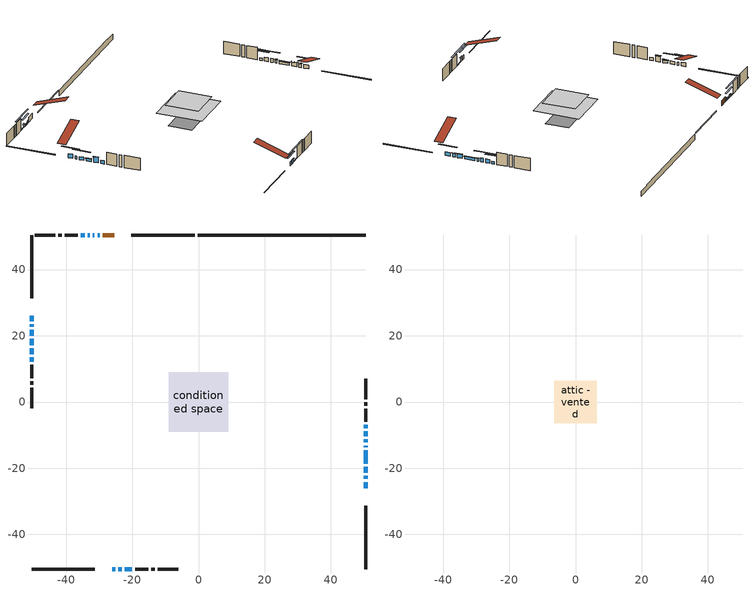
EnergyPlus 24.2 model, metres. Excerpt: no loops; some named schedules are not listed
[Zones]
conditioned space
 floor outside (Floor1 construction): -2.33,-2.33 -2.33,2.33 2.33,2.33 2.33,-2.33 z0.55
 floor adiabatic (AdiabaticFloorConstruction): -8.92,-8.92 -8.92,8.92 8.92,8.92 8.92,-8.92 z2.99
 floor foundation (Slab1 construction): -8.12,-4.53 -8.12,4.53 8.12,4.53 8.12,-4.53 z-1.74
 wall outside (RimJoist1 construction): -1.1,50.42 -20.27,50.42 / -50.42,-50.42 -31.26,-50.42 / -50.42,50.42 -50.42,31.26 / 50.42,-50.42 50.42,-31.26 z0.55:0.85
 wall outside (AdiabaticWallConstruction 1): -25.42,50.42 -28.9,50.42 z0.55:2.58
 wall outside (AdiabaticWallConstruction): -29.82,50.42 -30.48,50.42 / -50.42,23.43 -50.42,22.74 / -50.42,13.51 -50.42,12.11 z0.55:1.77; 50.42,-26.11 50.42,-24.17 / 50.42,-23.25 50.42,-22.28 / -24.22,-50.42 -23.25,-50.42 z0.55:1.97; 50.42,-21.35 50.42,-19.52 / -26.11,-50.42 -25.14,-50.42 / 50.42,-10.37 50.42,-8.82 z0.55:2.07; -31.41,50.42 -31.97,50.42 z0.55:1.37; -32.9,50.42 -33.46,50.42 / 50.42,-18.59 50.42,-14.55 z0.55:1.52; -50.42,26.11 -50.42,24.35 z0.55:2.1; 50.42,-13.62 50.42,-13.14 z0.55:1.69; -50.42,21.81 -50.42,20.05 z0.55:1.72; -50.42,19.13 -50.42,17.09 z0.55:1.57; -50.42,16.16 -50.42,14.44 z0.55:2.74; -34.38,50.42 -35.51,50.42 / -22.32,-50.42 -20.08,-50.42 z0.55:0.88; 50.42,-12.21 50.42,-11.3 z0.55:2.08; 50.42,-7.89 50.42,-6.92 z0.55:1.49
 wall outside (Wall1 construction): -36.43,50.42 -40.4,50.42 / -19.16,-50.42 -15.19,-50.42 / -50.42,11.18 -50.42,7.22 / 50.42,-6 50.42,-2.03 z0.55:5.43
 wall outside (Wall2 construction): -41.33,50.42 -42.36,50.42 / -14.26,-50.42 -13.23,-50.42 / -50.42,6.29 -50.42,5.26 / 50.42,-1.1 50.42,-0.07 z0.55:5.43
 wall outside (Wall3 construction): -43.29,50.42 -49.49,50.42 / -12.3,-50.42 -6.09,-50.42 / -50.42,4.33 -50.42,-1.88 / 50.42,0.86 50.42,7.07 z0.55:5.43
 wall foundation (FoundationWall1 construction): -0.17,50.42,-1.74 -0.17,50.42,0.55 45.36,50.42,0.55 45.36,50.42,0.33 50.42,50.42,0.33 50.42,50.42,-1.74
 window (WindowConstruction 16): -29.83,50.42 -30.48,50.42 z0.55:1.77
 window (WindowConstruction 3): 50.42,-26.11 50.42,-24.17 z0.55:1.97
 window (WindowConstruction 4): 50.42,-23.25 50.42,-22.28 z0.55:1.97
 window (WindowConstruction 5): 50.42,-21.35 50.42,-19.52 z0.55:2.07
 window (WindowConstruction 6): -31.41,50.42 -31.97,50.42 z0.55:1.36
 window (WindowConstruction 7): -32.9,50.42 -33.46,50.42 z0.55:1.52
 window (WindowConstruction 8): -26.11,-50.42 -25.14,-50.42 z0.55:2.07
 window (WindowConstruction 9): -24.21,-50.42 -23.25,-50.42 z0.55:1.97
 window (WindowConstruction 10): -50.42,26.11 -50.42,24.35 z0.55:2.1
 window (WindowConstruction 17): -50.42,23.43 -50.42,22.74 z0.55:1.77
 window (WindowConstruction 11): 50.42,-18.59 50.42,-14.55 z0.55:1.52
 window (WindowConstruction 12): 50.42,-13.62 50.42,-13.14 z0.55:1.69
 window (WindowConstruction 13): -50.42,21.81 -50.42,20.05 z0.55:1.72
 window (WindowConstruction 14): -50.42,19.13 -50.42,17.09 z0.55:1.56
 window (WindowConstruction 15): -50.42,16.16 -50.42,14.44 z0.55:2.74
 window (WindowConstruction 19): -34.39,50.42 -35.5,50.42 z0.55:0.88
 window (WindowConstruction 20): -22.32,-50.42 -20.08,-50.42 z0.55:0.88
 window (WindowConstruction 18): -50.42,13.51 -50.42,12.11 z0.55:1.77
 window (WindowConstruction): 50.42,-12.21 50.42,-11.3 z0.55:2.07
 window (WindowConstruction 1): 50.42,-10.37 50.42,-8.82 z0.55:2.07
 window (WindowConstruction 2): 50.42,-7.89 50.42,-6.93 z0.55:1.49
 door (Door): -25.42,50.42 -28.9,50.42 z0.55:2.58
 ceiling adiabatic (AdiabaticFloorConstruction): 8.92,-8.92 8.92,8.92 -8.92,8.92 -8.92,-8.92 z2.99
attic - vented
 floor to conditioned space (Floor2 construction Reversed): -6.42,-6.42 -6.42,6.42 6.42,6.42 6.42,-6.42 z5.43
 roof outside (Roof1 construction): -24.49,50.42,5.43 -24.49,37.92,9.59 -21.2,37.92,9.59 -21.2,50.42,5.43; -27.04,-50.42,5.43 -27.04,-37.92,9.59 -30.33,-37.92,9.59 -30.33,-50.42,5.43; -50.42,27.04,5.43 -37.92,27.04,9.59 -37.92,30.33,9.59 -50.42,30.33,5.43; 50.42,-27.04,5.43 37.92,-27.04,9.59 37.92,-30.33,9.59 50.42,-30.33,5.43
shading: 50.42,-21.54 50.42,-28.75 50.83,-28.75 50.83,-21.54 z4.61; 50.42,-22.08 50.42,-23.45 50.83,-23.45 50.83,-22.08 z2.17; 50.42,-19.32 50.42,-21.55 50.83,-21.55 50.83,-19.32 z2.28; -34.61,50.42 -28.77,50.42 -28.77,50.83 -34.61,50.83 z4; -33.66,50.42 -32.7,50.42 -32.7,50.83 -33.66,50.83 z1.72; -22.5,-50.42 -28.75,-50.42 -28.75,-50.83 -22.5,-50.83 z4.71; -23.05,-50.42 -24.42,-50.42 -24.42,-50.83 -23.05,-50.83 z2.17; -50.42,21.71 -50.42,28.75 -50.83,28.75 -50.83,21.71 z4.74; 50.42,-14.35 50.42,-18.79 50.83,-18.79 50.83,-14.35 z1.72; 50.42,-12.94 50.42,-13.82 50.83,-13.82 50.83,-12.94 z1.89; -50.42,17.42 -50.42,24.45 -50.83,24.45 -50.83,17.42 z4.36; -50.42,16.89 -50.42,19.33 -50.83,19.33 -50.83,16.89 z1.77; -50.42,14.23 -50.42,16.37 -50.83,16.37 -50.83,14.23 z2.94; -40.58,50.42 -29.3,50.42 -29.3,50.83 -40.58,50.83 z5.96; -15,-50.42 -27.4,-50.42 -27.4,-50.83 -15,-50.83 z5.96; 50.42,-8.66 50.42,-14.85 50.83,-14.85 50.83,-8.66 z4.71; 50.42,-6.18 50.42,-13.01 50.83,-13.01 50.83,-6.18 z4.71; 50.42,-4.29 50.42,-10.53 50.83,-10.53 50.83,-4.29 z4.13
[Building]
Building 1: Terrain=Suburbs
[Site:Location]
Edmonton Intl AP_AB: Latitude {deg}=53.31; Longitude {deg}=-113.58; Time Zone {hr}=-7; Elevation {m}=723; Keep Site Location Information=Yes
[Site:GroundTemperature:Shallow]
-1.56185, -3.61833, -3.78302, -2.80711, 1.11059, 5.01004, 8.39065, 10.5322, 10.7141, 8.97234, 5.67794, 1.89811
[Site:WaterMainsTemperature]
Calculation Method=Schedule; Temperature Schedule=mains temperature schedule
[Material] Roughness=Rough; Thermal Absorptance=0.9
Name | Thickness {m} | Conductivity {W/m-K} | Density {kg/m3} | Specific Heat {J/kg-K} | Solar Absorptance | Visible Absorptance
asphalt or fiberglass shingles | 0.00635 | 0.162714 | 1121.4 | 1465.45 | 0.4 | 0.4
ceiling loosefill ins | 0.169333 | 0.0480833 | 16.02 | 1046.75 | 0.7 | 0.7
ceiling stud and cavity | 0.1397 | 0.502125 | 65.682 | 1177.47 | 0.7 | 0.7
concrete 4.0 in. | 0.1016 | 1.803125 | 2242.8 | 837.4 | 0.7 | 0.7
concrete 8.0 in. | 0.2032 | 1.803125 | 2242.8 | 837.4 | 0.7 | 0.7
door material | 0.04445 | 0.053851 | 512.64 | 1214.23 | 0.7 | 0.7
exterior vertical ins | 0.0460229 | 0.029427 | 32.04 | 1214.23 | 0.7 | 0.7
floor covering | 0.0127 | 0.0433444 | 54.468 | 1339.84 | 0.6 | 0.6
floor rigid ins | 0.051816 | 0.029427 | 32.04 | 1214.23 | 0.7 | 0.7
floor rigid ins 1; wall rigid ins | 0.512978 | 0.029427 | 32.04 | 1214.23 | 0.7 | 0.7
floor stud and cavity | 0.1397 | 0.10182 | 92.3553 | 1139.71 | 0.7 | 0.7
floor stud and cavity 1 | 0.1397 | 1.75129 | 37.0049 | 1207.88 | 0.7 | 0.7
furniture material conditioned space 1 | 0.1524 | 0.115458 | 640.8 | 1214.23 | 0.6 | 0.6
gypsum board | 0.0127 | 0.160291 | 801 | 837.4 | 0.6 | 0.6
gypsum board 1 | 0.0127 | 0.160291 | 801 | 837.4 | 0.7 | 0.7
osb sheathing 0.5 in. | 0.0127 | 0.115458 | 512.64 | 1214.23 | 0.7 | 0.7
osb sheathing 0.75 in. | 0.01905 | 0.115458 | 512.64 | 1214.23 | 0.7 | 0.7
osb sheathing 2.0 in. | 0.0508 | 0.115458 | 512.64 | 1214.23 | 0.7 | 0.7
rim joist stud and cavity | 0.0508 | 0.0314757 | 125.044 | 1163.47 | 0.6 | 0.6
wall stud and cavity | 0.1397 | 0.100175 | 139.0536 | 1170.24 | 0.7 | 0.7
wall stud and cavity 1 | 0.1397 | 0.110193 | 139.0536 | 1170.24 | 0.7 | 0.7
wall stud and cavity 2 | 0.1397 | 0.0997969 | 139.0536 | 1170.24 | 0.7 | 0.7
wall stud and cavity 3 | 0.0889 | 0.380278 | 52.3479 | 1209.89 | 0.7 | 0.7
wall stud and cavity 4 | 0.0889 | 0.391764 | 83.0341 | 1211.67 | 0.7 | 0.7
wood siding | 0.0254 | 0.102417 | 544.68 | 1172.36 | 0.4 | 0.4
wood siding 1; wood siding 2; wood siding 3 | 0.0254 | 0.102417 | 544.68 | 1172.36 | 0.7 | 0.7
[WindowMaterial:SimpleGlazingSystem]
Name | U-Factor {W/m2-K} | Solar Heat Gain Coefficient
WindowMaterial | 3.267689 | 0.49
WindowMaterial 1 | 3.29835 | 0.69
WindowMaterial 10 | 3.2745 | 0.59
WindowMaterial 11 | 3.310274 | 0.59
WindowMaterial 12 | 3.27734 | 0.62
WindowMaterial 13 | 3.30119 | 0.67
WindowMaterial 14 | 3.27961 | 0.66
WindowMaterial 15 | 3.31141 | 0.61
WindowMaterial 16 | 3.30573 | 0.59
WindowMaterial 17 | 3.310274 | 0.62
WindowMaterial 18 | 6.36106 | 0.57
WindowMaterial 2 | 3.2711 | 0.56
WindowMaterial 3 | 3.27507 | 0.59
WindowMaterial 4 | 3.30232 | 0.66
WindowMaterial 5 | 3.29721 | 0.69
WindowMaterial 6 | 3.256333 | 0.48
WindowMaterial 7 | 3.26144 | 0.5
WindowMaterial 8 | 3.31198 | 0.6
WindowMaterial 9 | 3.27848 | 0.64
[Construction]
AdiabaticFloorConstruction: floor stud and cavity 1, floor rigid ins 1, osb sheathing 0.75 in., floor covering
AdiabaticWallConstruction: wood siding 2, wall rigid ins, wall stud and cavity 3, gypsum board
AdiabaticWallConstruction 1: wood siding 3, wall rigid ins, wall stud and cavity 3, gypsum board
Door: door material
Floor1 construction: floor stud and cavity, floor rigid ins, osb sheathing 0.75 in., floor covering
Floor2 construction Reversed: gypsum board, ceiling stud and cavity, ceiling loosefill ins
FoundationWall1 construction: concrete 8.0 in., gypsum board 1
furniture construction conditioned space 1: furniture material conditioned space 1
PartitionWallConstruction: gypsum board, wall stud and cavity 4, gypsum board
RimJoist1 construction: wood siding 1, osb sheathing 2.0 in., rim joist stud and cavity
Roof1 construction: asphalt or fiberglass shingles
Slab1 construction: concrete 4.0 in.
Wall1 construction: wood siding, osb sheathing 0.5 in., wall stud and cavity, gypsum board
Wall2 construction: wood siding, osb sheathing 0.5 in., wall stud and cavity 1, gypsum board
Wall3 construction: wood siding, osb sheathing 0.5 in., wall stud and cavity 2, gypsum board
WindowConstruction: WindowMaterial
WindowConstruction 1: WindowMaterial 1
WindowConstruction 10: WindowMaterial 9
WindowConstruction 11: WindowMaterial 10
WindowConstruction 12: WindowMaterial 11
WindowConstruction 13: WindowMaterial 12
WindowConstruction 14: WindowMaterial 13
WindowConstruction 15: WindowMaterial 14
WindowConstruction 16: WindowMaterial 15
WindowConstruction 17: WindowMaterial 16
WindowConstruction 18: WindowMaterial 17
WindowConstruction 19; WindowConstruction 20: WindowMaterial 18
WindowConstruction 2: WindowMaterial 2
WindowConstruction 3: WindowMaterial 3
WindowConstruction 4; WindowConstruction 9: WindowMaterial 4
WindowConstruction 5: WindowMaterial 5
WindowConstruction 6: WindowMaterial 6
WindowConstruction 7: WindowMaterial 7
WindowConstruction 8: WindowMaterial 8
[Zone] Multiplier=1; Part of Total Floor Area=Yes
Name | Volume {m3}
attic - vented | 111.401
conditioned space | 1181.3
[Space]
Name | Zone | Volume {m3}
attic - vented 1 | attic - vented | 111.401
conditioned space 1 | conditioned space | 1181.3
[ZoneInfiltration:EffectiveLeakageArea]
infil attic - vented 1: Zone or Space=attic - vented 1; Schedule=Always On Discrete; Effective Air Leakage Area {cm2}=5728.7; Stack Coefficient=0.000289741; Wind Coefficient=1.15007e-05
[ZoneMixing]
whole house fan mix: Zone or Space=attic - vented; Schedule=Always On Continuous; Design Flow Rate Calculation Method=Flow/Zone; Design Flow Rate {m3/s}=0; Source Zone or Space=conditioned space
[SurfaceProperty:ExposedFoundationPerimeter]
Slab1: Exposed Perimeter Calculation Method=TotalExposedPerimeter; Total Exposed Perimeter {m}=50.596
[InternalMass] Zone or ZoneList=conditioned space; Space or SpaceList=conditioned space 1
Name | Construction | Surface Area {m2}
furniture mass conditioned space 1 | furniture construction conditioned space 1 | 194.8
partition wall mass | PartitionWallConstruction | 487.001
[Lights]
interior lighting: Zone or ZoneList or Space or SpaceList=conditioned space 1; Schedule=interior lighting schedule; Design Level Calculation Method=LightingLevel; Lighting Level {W}=343.2; Return Air Fraction=0; Fraction Radiant=0.6; Fraction Visible=0.2; Fraction Replaceable=1
[People]
occupants: Zone or ZoneList or Space or SpaceList=conditioned space 1; Number of People Schedule=occupants schedule; Number of People Calculation Method=People; Number of People=3; Fraction Radiant=0.314171; Sensible Heat Fraction=0.56303; Activity Level Schedule=occupants activity schedule; Carbon Dioxide Generation Rate {m3/s-W}=0; Enable ASHRAE 55 Comfort Warnings=No; Mean Radiant Temperature Calculation Type=EnclosureAveraged
[ElectricEquipment] Zone or ZoneList or Space or SpaceList=conditioned space 1; Design Level Calculation Method=EquipmentLevel
Name | Schedule | Design Level {W} | Fraction Latent | Fraction Radiant | Fraction Lost
clothes dryer | clothes dryer schedule | 140.772 | 0.015 | 0.081 | 0.85
clothes washer | clothes washer schedule | 32.1985 | 0.03 | 0.162 | 0.7
cooking range | cooking range schedule | 215.147 | 0.08 | 0.432 | 0.2
dishwasher | dishwasher schedule | 66.8632 | 0.3 | 0.18 | 0.4
fridge | fridge schedule | 72.9452 | 0 | 0.6 | 0
mech vent bath fan 0 | mech vent bath fan 0 schedule | 50.2 | 0 | 0 | 1
mech vent bath fan 1 | mech vent bath fan 1 schedule | 50.2 | 0 | 0 | 1
mech vent house fan | mech vent house fan schedule | 0 | 0 | 0 | 1
mech vent house fan cfis | mech vent house fan cfis schedule | 0 | 0 | 0 | 0
mech vent range fan 0 | mech vent range fan 0 schedule | 57 | 0 | 0 | 1
misc plug loads | misc plug loads schedule | 494.7 | 0.045 | 0.513 | 0.1
whole house fan | Always On Discrete | 0 | 0 | 0 | 1
[OtherEquipment] Zone or ZoneList or Space or SpaceList=conditioned space 1; Design Level Calculation Method=EquipmentLevel
Name | Fuel Type | Schedule | Design Level {W} | Fraction Latent | Fraction Radiant | Fraction Lost
clothes dryer 1 | Electricity | clothes dryer schedule | 0 | 0.015 | 0.081 | 0.85
cooking range 1 | Electricity | cooking range schedule | 0 | 0.08 | 0.432 | 0.2
general water use latent | None | general water use schedule | 62.594 | 1 | 0 | 0
general water use sensible | None | general water use schedule | -61.6891 | 0 | 0.6 | 0
mech vent house fan latent load | None | Always On Discrete | 0 | 1 | 0 | 0
mech vent house fan sensible load | None | Always On Discrete | 0 | 0 | 0 | 0
water heater energy adjustment1; water heater energy adjustment2 | NaturalGas | Always On Discrete | 0.01 | 0 | 0 | 1
[ZoneInfiltration:DesignFlowRate] Zone or ZoneList or Space or SpaceList=conditioned space 1; Schedule=Always On Discrete; Design Flow Rate Calculation Method=Flow/Zone; Design Flow Rate {m3/s}=0
infil flow; natural vent flow; whole house fan flow
[Foundation:Kiva]
Foundation Kiva 1: Initial Indoor Air Temperature {C}=18; Wall Height Above Grade {m}=0.549981; Wall Depth Below Slab {m}=0.2032; Custom Block Material Name 1=exterior vertical ins; Custom Block Depth 1 {m}=2.28999; Custom Block X Position 1 {m}=0.2159; Custom Block Z Position 1 {m}=0
[Foundation:Kiva:Settings]
Soil Conductivity {W/m-K}=0.849921; Soil Density {kg/m3}=1842.3; Soil Specific Heat {J/kg-K}=418.7; Ground Solar Absorptivity=0.9; Ground Thermal Absorptivity=0.9; Ground Surface Roughness {m}=0.03; Far-Field Width {m}=40; Deep-Ground Boundary Condition=ZeroFlux; Deep-Ground Depth {m}=40; Minimum Cell Dimension {m}=0.2; Maximum Cell Growth Coefficient=3; Simulation Timestep=Timestep
[Exterior:Lights]
exterior lighting: Schedule=exterior lighting schedule; Design Level {W}=75.6
[Schedule:Constant]
Name | Hourly Value
Always On Continuous; mech vent house fan schedule; mech vent house fan cfis schedule; Always On Discrete | 1
occupants activity schedule | 117.228
fridge schedule | 0
[Schedule:Week:Daily]
interior lighting schedule Week Rule - Jan1-Jan27: interior lighting schedule day, interior lighting schedule day, interior lighting schedule day, interior lighting schedule day, interior lighting schedule day, interior lighting schedule day, interior lighting schedule day, interior lighting schedule default day, interior lighting schedule default day, interior lighting schedule default day, interior lighting schedule default day, interior lighting schedule default day
interior lighting schedule Week Rule - Jan28-Feb3: interior lighting schedule day, interior lighting schedule day, interior lighting schedule day, interior lighting schedule day, interior lighting schedule day 1, interior lighting schedule day 1, interior lighting schedule day 1, interior lighting schedule default day, interior lighting schedule default day, interior lighting schedule default day, interior lighting schedule default day, interior lighting schedule default day
interior lighting schedule Week Rule - Feb4-Feb24: interior lighting schedule day 1, interior lighting schedule day 1, interior lighting schedule day 1, interior lighting schedule day 1, interior lighting schedule day 1, interior lighting schedule day 1, interior lighting schedule day 1, interior lighting schedule default day, interior lighting schedule default day, interior lighting schedule default day, interior lighting schedule default day, interior lighting schedule default day
interior lighting schedule Week Rule - Feb25-Mar3: interior lighting schedule day 1, interior lighting schedule day 1, interior lighting schedule day 1, interior lighting schedule day 1, interior lighting schedule day 2, interior lighting schedule day 2, interior lighting schedule day 2, interior lighting schedule default day, interior lighting schedule default day, interior lighting schedule default day, interior lighting schedule default day, interior lighting schedule default day
interior lighting schedule Week Rule - Mar4-Mar31: interior lighting schedule day 2, interior lighting schedule day 2, interior lighting schedule day 2, interior lighting schedule day 2, interior lighting schedule day 2, interior lighting schedule day 2, interior lighting schedule day 2, interior lighting schedule default day, interior lighting schedule default day, interior lighting schedule default day, interior lighting schedule default day, interior lighting schedule default day
interior lighting schedule Week Rule - Apr1-Apr28: interior lighting schedule day 3, interior lighting schedule day 3, interior lighting schedule day 3, interior lighting schedule day 3, interior lighting schedule day 3, interior lighting schedule day 3, interior lighting schedule day 3, interior lighting schedule default day, interior lighting schedule default day, interior lighting schedule default day, interior lighting schedule default day, interior lighting schedule default day
interior lighting schedule Week Rule - Apr29-May5: interior lighting schedule day 3, interior lighting schedule day 3, interior lighting schedule day 4, interior lighting schedule day 4, interior lighting schedule day 4, interior lighting schedule day 4, interior lighting schedule day 4, interior lighting schedule default day, interior lighting schedule default day, interior lighting schedule default day, interior lighting schedule default day, interior lighting schedule default day
interior lighting schedule Week Rule - May6-May26: interior lighting schedule day 4, interior lighting schedule day 4, interior lighting schedule day 4, interior lighting schedule day 4, interior lighting schedule day 4, interior lighting schedule day 4, interior lighting schedule day 4, interior lighting schedule default day, interior lighting schedule default day, interior lighting schedule default day, interior lighting schedule default day, interior lighting schedule default day
interior lighting schedule Week Rule - May27-Jun2: interior lighting schedule day 4, interior lighting schedule day 4, interior lighting schedule day 4, interior lighting schedule day 4, interior lighting schedule day 4, interior lighting schedule day 5, interior lighting schedule day 5, interior lighting schedule default day, interior lighting schedule default day, interior lighting schedule default day, interior lighting schedule default day, interior lighting schedule default day
interior lighting schedule Week Rule - Jun3-Jun30: interior lighting schedule day 5, interior lighting schedule day 5, interior lighting schedule day 5, interior lighting schedule day 5, interior lighting schedule day 5, interior lighting schedule day 5, interior lighting schedule day 5, interior lighting schedule default day, interior lighting schedule default day, interior lighting schedule default day, interior lighting schedule default day, interior lighting schedule default day
interior lighting schedule Week Rule - Jul1-Jul28: interior lighting schedule day 6, interior lighting schedule day 6, interior lighting schedule day 6, interior lighting schedule day 6, interior lighting schedule day 6, interior lighting schedule day 6, interior lighting schedule day 6, interior lighting schedule default day, interior lighting schedule default day, interior lighting schedule default day, interior lighting schedule default day, interior lighting schedule default day
interior lighting schedule Week Rule - Jul29-Aug4: interior lighting schedule day 6, interior lighting schedule day 6, interior lighting schedule day 6, interior lighting schedule day 7, interior lighting schedule day 7, interior lighting schedule day 7, interior lighting schedule day 7, interior lighting schedule default day, interior lighting schedule default day, interior lighting schedule default day, interior lighting schedule default day, interior lighting schedule default day
interior lighting schedule Week Rule - Aug5-Aug25: interior lighting schedule day 7, interior lighting schedule day 7, interior lighting schedule day 7, interior lighting schedule day 7, interior lighting schedule day 7, interior lighting schedule day 7, interior lighting schedule day 7, interior lighting schedule default day, interior lighting schedule default day, interior lighting schedule default day, interior lighting schedule default day, interior lighting schedule default day
interior lighting schedule Week Rule - Aug26-Sep1: interior lighting schedule day 7, interior lighting schedule day 7, interior lighting schedule day 7, interior lighting schedule day 7, interior lighting schedule day 7, interior lighting schedule day 7, interior lighting schedule day 8, interior lighting schedule default day, interior lighting schedule default day, interior lighting schedule default day, interior lighting schedule default day, interior lighting schedule default day
interior lighting schedule Week Rule - Sep2-Sep29: interior lighting schedule day 8, interior lighting schedule day 8, interior lighting schedule day 8, interior lighting schedule day 8, interior lighting schedule day 8, interior lighting schedule day 8, interior lighting schedule day 8, interior lighting schedule default day, interior lighting schedule default day, interior lighting schedule default day, interior lighting schedule default day, interior lighting schedule default day
interior lighting schedule Week Rule - Sep30-Oct6: interior lighting schedule day 8, interior lighting schedule day 9, interior lighting schedule day 9, interior lighting schedule day 9, interior lighting schedule day 9, interior lighting schedule day 9, interior lighting schedule day 9, interior lighting schedule default day, interior lighting schedule default day, interior lighting schedule default day, interior lighting schedule default day, interior lighting schedule default day
interior lighting schedule Week Rule - Oct7-Oct27: interior lighting schedule day 9, interior lighting schedule day 9, interior lighting schedule day 9, interior lighting schedule day 9, interior lighting schedule day 9, interior lighting schedule day 9, interior lighting schedule day 9, interior lighting schedule default day, interior lighting schedule default day, interior lighting schedule default day, interior lighting schedule default day, interior lighting schedule default day
interior lighting schedule Week Rule - Oct28-Nov3: interior lighting schedule day 9, interior lighting schedule day 9, interior lighting schedule day 9, interior lighting schedule day 9, interior lighting schedule day 10, interior lighting schedule day 10, interior lighting schedule day 10, interior lighting schedule default day, interior lighting schedule default day, interior lighting schedule default day, interior lighting schedule default day, interior lighting schedule default day
interior lighting schedule Week Rule - Nov4-Nov24: interior lighting schedule day 10, interior lighting schedule day 10, interior lighting schedule day 10, interior lighting schedule day 10, interior lighting schedule day 10, interior lighting schedule day 10, interior lighting schedule day 10, interior lighting schedule default day, interior lighting schedule default day, interior lighting schedule default day, interior lighting schedule default day, interior lighting schedule default day
interior lighting schedule Week Rule - Nov25-Dec1: interior lighting schedule day 10, interior lighting schedule day 10, interior lighting schedule day 10, interior lighting schedule day 10, interior lighting schedule day 10, interior lighting schedule day 10, interior lighting schedule day 11, interior lighting schedule default day, interior lighting schedule default day, interior lighting schedule default day, interior lighting schedule default day, interior lighting schedule default day
interior lighting schedule Week Rule - Dec2-Dec31: interior lighting schedule day 11, interior lighting schedule day 11, interior lighting schedule day 11, interior lighting schedule day 11, interior lighting schedule day 11, interior lighting schedule day 11, interior lighting schedule day 11, interior lighting schedule default day, interior lighting schedule default day, interior lighting schedule default day, interior lighting schedule default day, interior lighting schedule default day
occupants schedule Week Rule - Jan1-Dec31: occupants schedule day, occupants schedule day, occupants schedule day, occupants schedule day, occupants schedule day, occupants schedule day, occupants schedule day, occupants schedule default day, occupants schedule default day, occupants schedule default day, occupants schedule default day, occupants schedule default day
clothes dryer schedule Week Rule - Jan1-Dec31: clothes dryer schedule day, clothes dryer schedule day, clothes dryer schedule day, clothes dryer schedule day, clothes dryer schedule day, clothes dryer schedule day, clothes dryer schedule day, clothes dryer schedule default day, clothes dryer schedule default day, clothes dryer schedule default day, clothes dryer schedule default day, clothes dryer schedule default day
clothes washer schedule Week Rule - Jan1-Dec31: clothes washer schedule day, clothes washer schedule day, clothes washer schedule day, clothes washer schedule day, clothes washer schedule day, clothes washer schedule day, clothes washer schedule day, clothes washer schedule default day, clothes washer schedule default day, clothes washer schedule default day, clothes washer schedule default day, clothes washer schedule default day
cooking range schedule Week Rule - Jan1-Dec31: cooking range schedule day, cooking range schedule day, cooking range schedule day, cooking range schedule day, cooking range schedule day, cooking range schedule day, cooking range schedule day, cooking range schedule default day, cooking range schedule default day, cooking range schedule default day, cooking range schedule default day, cooking range schedule default day
dishwasher schedule Week Rule - Jan1-Dec31: dishwasher schedule day, dishwasher schedule day, dishwasher schedule day, dishwasher schedule day, dishwasher schedule day, dishwasher schedule day, dishwasher schedule day, dishwasher schedule default day, dishwasher schedule default day, dishwasher schedule default day, dishwasher schedule default day, dishwasher schedule default day
mech vent bath fan 0 schedule Week Rule - Jan1-Dec31: mech vent bath fan 0 schedule day, mech vent bath fan 0 schedule day, mech vent bath fan 0 schedule day, mech vent bath fan 0 schedule day, mech vent bath fan 0 schedule day, mech vent bath fan 0 schedule day, mech vent bath fan 0 schedule day, mech vent bath fan 0 schedule default day, mech vent bath fan 0 schedule default day, mech vent bath fan 0 schedule default day, mech vent bath fan 0 schedule default day, mech vent bath fan 0 schedule default day
mech vent bath fan 1 schedule Week Rule - Jan1-Dec31: mech vent bath fan 1 schedule day, mech vent bath fan 1 schedule day, mech vent bath fan 1 schedule day, mech vent bath fan 1 schedule day, mech vent bath fan 1 schedule day, mech vent bath fan 1 schedule day, mech vent bath fan 1 schedule day, mech vent bath fan 1 schedule default day, mech vent bath fan 1 schedule default day, mech vent bath fan 1 schedule default day, mech vent bath fan 1 schedule default day, mech vent bath fan 1 schedule default day
mech vent range fan 0 schedule Week Rule - Jan1-Dec31: mech vent range fan 0 schedule day, mech vent range fan 0 schedule day, mech vent range fan 0 schedule day, mech vent range fan 0 schedule day, mech vent range fan 0 schedule day, mech vent range fan 0 schedule day, mech vent range fan 0 schedule day, mech vent range fan 0 schedule default day, mech vent range fan 0 schedule default day, mech vent range fan 0 schedule default day, mech vent range fan 0 schedule default day, mech vent range fan 0 schedule default day
misc plug loads schedule Week Rule - Jan1-Dec31: misc plug loads schedule day, misc plug loads schedule day, misc plug loads schedule day, misc plug loads schedule day, misc plug loads schedule day, misc plug loads schedule day, misc plug loads schedule day, misc plug loads schedule default day, misc plug loads schedule default day, misc plug loads schedule default day, misc plug loads schedule default day, misc plug loads schedule default day
general water use schedule Week Rule - Jan1-Dec31: general water use schedule day, general water use schedule day, general water use schedule day, general water use schedule day, general water use schedule day, general water use schedule day, general water use schedule day, general water use schedule default day, general water use schedule default day, general water use schedule default day, general water use schedule default day, general water use schedule default day
exterior lighting schedule Week Rule - Jan1-Jan27: exterior lighting schedule day, exterior lighting schedule day, exterior lighting schedule day, exterior lighting schedule day, exterior lighting schedule day, exterior lighting schedule day, exterior lighting schedule day, exterior lighting schedule default day, exterior lighting schedule default day, exterior lighting schedule default day, exterior lighting schedule default day, exterior lighting schedule default day
exterior lighting schedule Week Rule - Jan28-Feb3: exterior lighting schedule day, exterior lighting schedule day, exterior lighting schedule day, exterior lighting schedule day, exterior lighting schedule day 1, exterior lighting schedule day 1, exterior lighting schedule day 1, exterior lighting schedule default day, exterior lighting schedule default day, exterior lighting schedule default day, exterior lighting schedule default day, exterior lighting schedule default day
exterior lighting schedule Week Rule - Feb4-Feb24: exterior lighting schedule day 1, exterior lighting schedule day 1, exterior lighting schedule day 1, exterior lighting schedule day 1, exterior lighting schedule day 1, exterior lighting schedule day 1, exterior lighting schedule day 1, exterior lighting schedule default day, exterior lighting schedule default day, exterior lighting schedule default day, exterior lighting schedule default day, exterior lighting schedule default day
exterior lighting schedule Week Rule - Feb25-Mar3: exterior lighting schedule day 1, exterior lighting schedule day 1, exterior lighting schedule day 1, exterior lighting schedule day 1, exterior lighting schedule day 2, exterior lighting schedule day 2, exterior lighting schedule day 2, exterior lighting schedule default day, exterior lighting schedule default day, exterior lighting schedule default day, exterior lighting schedule default day, exterior lighting schedule default day
exterior lighting schedule Week Rule - Mar4-Mar31: exterior lighting schedule day 2, exterior lighting schedule day 2, exterior lighting schedule day 2, exterior lighting schedule day 2, exterior lighting schedule day 2, exterior lighting schedule day 2, exterior lighting schedule day 2, exterior lighting schedule default day, exterior lighting schedule default day, exterior lighting schedule default day, exterior lighting schedule default day, exterior lighting schedule default day
exterior lighting schedule Week Rule - Apr1-Apr28: exterior lighting schedule day 3, exterior lighting schedule day 3, exterior lighting schedule day 3, exterior lighting schedule day 3, exterior lighting schedule day 3, exterior lighting schedule day 3, exterior lighting schedule day 3, exterior lighting schedule default day, exterior lighting schedule default day, exterior lighting schedule default day, exterior lighting schedule default day, exterior lighting schedule default day
exterior lighting schedule Week Rule - Apr29-May5: exterior lighting schedule day 3, exterior lighting schedule day 3, exterior lighting schedule day 4, exterior lighting schedule day 4, exterior lighting schedule day 4, exterior lighting schedule day 4, exterior lighting schedule day 4, exterior lighting schedule default day, exterior lighting schedule default day, exterior lighting schedule default day, exterior lighting schedule default day, exterior lighting schedule default day
exterior lighting schedule Week Rule - May6-May26: exterior lighting schedule day 4, exterior lighting schedule day 4, exterior lighting schedule day 4, exterior lighting schedule day 4, exterior lighting schedule day 4, exterior lighting schedule day 4, exterior lighting schedule day 4, exterior lighting schedule default day, exterior lighting schedule default day, exterior lighting schedule default day, exterior lighting schedule default day, exterior lighting schedule default day
exterior lighting schedule Week Rule - May27-Jun2: exterior lighting schedule day 4, exterior lighting schedule day 4, exterior lighting schedule day 4, exterior lighting schedule day 4, exterior lighting schedule day 4, exterior lighting schedule day 5, exterior lighting schedule day 5, exterior lighting schedule default day, exterior lighting schedule default day, exterior lighting schedule default day, exterior lighting schedule default day, exterior lighting schedule default day
[Schedule:Year]
interior lighting schedule: interior lighting schedule Week Rule - Jan1-Jan27, 1, 1, 1, 27, interior lighting schedule Week Rule - Jan28-Feb3, 1, 28, 2, 3, interior lighting schedule Week Rule - Feb4-Feb24, 2, 4, 2, 24, interior lighting schedule Week Rule - Feb25-Mar3, 2, 25, 3, 3, interior lighting schedule Week Rule - Mar4-Mar31, 3, 4, 3, 31, interior lighting schedule Week Rule - Apr1-Apr28, 4, 1, 4, 28, interior lighting schedule Week Rule - Apr29-May5, 4, 29, 5, 5, interior lighting schedule Week Rule - May6-May26, 5, 6, 5, 26, interior lighting schedule Week Rule - May27-Jun2, 5, 27, 6, 2, interior lighting schedule Week Rule - Jun3-Jun30, 6, 3, 6, 30, interior lighting schedule Week Rule - Jul1-Jul28, 7, 1, 7, 28, interior lighting schedule Week Rule - Jul29-Aug4, 7, 29, 8, 4, interior lighting schedule Week Rule - Aug5-Aug25, 8, 5, 8, 25, interior lighting schedule Week Rule - Aug26-Sep1, 8, 26, 9, 1, interior lighting schedule Week Rule - Sep2-Sep29, 9, 2, 9, 29, interior lighting schedule Week Rule - Sep30-Oct6, 9, 30, 10, 6, interior lighting schedule Week Rule - Oct7-Oct27, 10, 7, 10, 27, interior lighting schedule Week Rule - Oct28-Nov3, 10, 28, 11, 3, interior lighting schedule Week Rule - Nov4-Nov24, 11, 4, 11, 24, interior lighting schedule Week Rule - Nov25-Dec1, 11, 25, 12, 1, interior lighting schedule Week Rule - Dec2-Dec31, 12, 2, 12, 31
occupants schedule: occupants schedule Week Rule - Jan1-Dec31, 1, 1, 12, 31
clothes dryer schedule: clothes dryer schedule Week Rule - Jan1-Dec31, 1, 1, 12, 31
clothes washer schedule: clothes washer schedule Week Rule - Jan1-Dec31, 1, 1, 12, 31
cooking range schedule: cooking range schedule Week Rule - Jan1-Dec31, 1, 1, 12, 31
dishwasher schedule: dishwasher schedule Week Rule - Jan1-Dec31, 1, 1, 12, 31
mech vent bath fan 0 schedule: mech vent bath fan 0 schedule Week Rule - Jan1-Dec31, 1, 1, 12, 31
mech vent bath fan 1 schedule: mech vent bath fan 1 schedule Week Rule - Jan1-Dec31, 1, 1, 12, 31
mech vent range fan 0 schedule: mech vent range fan 0 schedule Week Rule - Jan1-Dec31, 1, 1, 12, 31
misc plug loads schedule: misc plug loads schedule Week Rule - Jan1-Dec31, 1, 1, 12, 31
general water use schedule: general water use schedule Week Rule - Jan1-Dec31, 1, 1, 12, 31
exterior lighting schedule: exterior lighting schedule Week Rule - Jan1-Jan27, 1, 1, 1, 27, exterior lighting schedule Week Rule - Jan28-Feb3, 1, 28, 2, 3, exterior lighting schedule Week Rule - Feb4-Feb24, 2, 4, 2, 24, exterior lighting schedule Week Rule - Feb25-Mar3, 2, 25, 3, 3, exterior lighting schedule Week Rule - Mar4-Mar31, 3, 4, 3, 31, exterior lighting schedule Week Rule - Apr1-Apr28, 4, 1, 4, 28, exterior lighting schedule Week Rule - Apr29-May5, 4, 29, 5, 5, exterior lighting schedule Week Rule - May6-May26, 5, 6, 5, 26, exterior lighting schedule Week Rule - May27-Jun2, 5, 27, 6, 2, exterior lighting schedule Week Rule - Jun3-Jun30, 6, 3, 6, 30, exterior lighting schedule Week Rule - Jul1-Jul28, 7, 1, 7, 28, exterior lighting schedule Week Rule - Jul29-Aug4, 7, 29, 8, 4, exterior lighting schedule Week Rule - Aug5-Aug25, 8, 5, 8, 25, exterior lighting schedule Week Rule - Aug26-Sep1, 8, 26, 9, 1, exterior lighting schedule Week Rule - Sep2-Sep29, 9, 2, 9, 29, exterior lighting schedule Week Rule - Sep30-Oct6, 9, 30, 10, 6, exterior lighting schedule Week Rule - Oct7-Oct27, 10, 7, 10, 27, exterior lighting schedule Week Rule - Oct28-Nov3, 10, 28, 11, 3, exterior lighting schedule Week Rule - Nov4-Nov24, 11, 4, 11, 24, exterior lighting schedule Week Rule - Nov25-Dec1, 11, 25, 12, 1, exterior lighting schedule Week Rule - Dec2-Dec31, 12, 2, 12, 31
[Schedule:Compact]
mains temperature schedule: Through: 01/01, For: AllDays, Until: 24:00, 3.97167, Through: 01/02, For: AllDays, Until: 24:00, 3.90778, Through: 01/03, For: AllDays, Until: 24:00, 3.84556, Through: 01/04, For: AllDays, Until: 24:00, 3.78389, Through: 01/05, For: AllDays, Until: 24:00, 3.72278, Through: 01/06, For: AllDays, Until: 24:00, 3.66278, Through: 01/07, For: AllDays, Until: 24:00, 3.60389, Through: 01/08, For: AllDays, Until: 24:00, 3.54556, Through: 01/09, For: AllDays, Until: 24:00, 3.48833, Through: 01/10, For: AllDays, Until: 24:00, 3.43167, Through: 01/11, For: AllDays, Until: 24:00, 3.37611, Through: 01/12, For: AllDays, Until: 24:00, 3.32167, Through: 01/13, For: AllDays, Until: 24:00, 3.26833, Through: 01/14, For: AllDays, Until: 24:00, 3.21556, Through: 01/15, For: AllDays, Until: 24:00, 3.16444, Through: 01/16, For: AllDays, Until: 24:00, 3.11389, Through: 01/17, For: AllDays, Until: 24:00, 3.06444, Through: 01/18, For: AllDays, Until: 24:00, 3.01611, Through: 01/19, For: AllDays, Until: 24:00, 2.96889, Through: 01/20, For: AllDays, Until: 24:00, 2.92278, Through: 01/21, For: AllDays, Until: 24:00, 2.87722, Through: 01/22, For: AllDays, Until: 24:00, 2.83333, Through: 01/23, For: AllDays, Until: 24:00, 2.79056, Through: 01/24, For: AllDays, Until: 24:00, 2.74889, Through: 01/25, For: AllDays, Until: 24:00, 2.70833, Through: 01/26, For: AllDays, Until: 24:00, 2.66889, Through: 01/27, For: AllDays, Until: 24:00, 2.63056, Through: 01/28, For: AllDays, Until: 24:00, 2.59333, Through: 01/29, For: AllDays, Until: 24:00, 2.55778, Through: 01/30, For: AllDays, Until: 24:00, 2.52278, Through: 01/31, For: AllDays, Until: 24:00, 2.48944, Through: 02/01, For: AllDays, Until: 24:00, 2.45722, Through: 02/02, For: AllDays, Until: 24:00, 2.42611, Through: 02/03, For: AllDays, Until: 24:00, 2.39667, Through: 02/04, For: AllDays, Until: 24:00, 2.36833, Through: 02/05, For: AllDays, Until: 24:00, 2.34111, Through: 02/06, For: AllDays, Until: 24:00, 2.315, Through: 02/07, For: AllDays, Until: 24:00, 2.29056, Through: 02/08, For: AllDays, Until: 24:00, 2.26722, Through: 02/09, For: AllDays, Until: 24:00, 2.245, Through: 02/10, For: AllDays, Until: 24:00, 2.22444, Through: 02/11, For: AllDays, Until: 24:00, 2.20444, Through: 02/12, For: AllDays, Until: 24:00, 2.18667, Through: 02/13, For: AllDays, Until: 24:00, 2.17, Through: 02/14, For: AllDays, Until: 24:00, 2.15444, Through: 02/15, For: AllDays, Until: 24:00, 2.14, Through: 02/16, For: AllDays, Until: 24:00, 2.12722, Through: 02/17, For: AllDays, Until: 24:00, 2.11556, Through: 02/18, For: AllDays, Until: 24:00, 2.10556, Through: 02/19, For: AllDays, Until: 24:00, 2.09667, Through: 02/20, For: AllDays, Until: 24:00, 2.08889, Through: 02/21, For: AllDays, Until: 24:00, 2.08278, Through: 02/22, For: AllDays, Until: 24:00, 2.07833, Through: 02/23, For: AllDays, Until: 24:00, 2.07444, Through: 02/24, For: AllDays, Until: 24:00, 2.07278, Through: 02/25, For: AllDays, Until: 24:00, 2.07167, Through: 02/26, For: AllDays, Until: 24:00, 2.07222, Through: 02/27, For: AllDays, Until: 24:00, 2.07444, Through: 02/28, For: AllDays, Until: 24:00, 2.07778, Through: 03/01, For: AllDays, Until: 24:00, 2.08222, Through: 03/02, For: AllDays, Until: 24:00, 2.08833, Through: 03/03, For: AllDays, Until: 24:00, 2.09556, Through: 03/04, For: AllDays, Until: 24:00, 2.10444, Through: 03/05, For: AllDays, Until: 24:00, 2.11444, Through: 03/06, For: AllDays, Until: 24:00, 2.12556, Through: 03/07, For: AllDays, Until: 24:00, 2.13833, Through: 03/08, For: AllDays, Until: 24:00, 2.15278, Through: 03/09, For: AllDays, Until: 24:00, 2.16778, Through: 03/10, For: AllDays, Until: 24:00, 2.18444, Through: 03/11, For: AllDays, Until: 24:00, 2.20278, Through: 03/12, For: AllDays, Until: 24:00, 2.22167, Through: 03/13, For: AllDays, Until: 24:00, 2.24278, Through: 03/14, For: AllDays, Until: 24:00, 2.26444, Through: 03/15, For: AllDays, Until: 24:00, 2.28778, Through: 03/16, For: AllDays, Until: 24:00, 2.31222, Through: 03/17, For: AllDays, Until: 24:00, 2.33778, Through: 03/18, For: AllDays, Until: 24:00, 2.365, Through: 03/19, For: AllDays, Until: 24:00, 2.39333, Through: 03/20, For: AllDays, Until: 24:00, 2.42278, Through: 03/21, For: AllDays, Until: 24:00, 2.45389, Through: 03/22, For: AllDays, Until: 24:00, 2.48611, Through: 03/23, For: AllDays, Until: 24:00, 2.51889, Through: 03/24, For: AllDays, Until: 24:00, 2.55389, Through: 03/25, For: AllDays, Until: 24:00, 2.58944, Through: 03/26, For: AllDays, Until: 24:00, 2.62611, Through: 03/27, For: AllDays, Until: 24:00, 2.66444, Through: 03/28, For: AllDays, Until: 24:00, 2.70389, Through: 03/29, For: AllDays, Until: 24:00, 2.74389, Through: 03/30, For: AllDays, Until: 24:00, 2.78556, Through: 03/31, For: AllDays, Until: 24:00, 2.82833, Through: 04/01, For: AllDays, Until: 24:00, 2.87222, Through: 04/02, For: AllDays, Until: 24:00, 2.91722, Through: 04/03, For: AllDays, Until: 24:00, 2.96333, Through: 04/04, For: AllDays, Until: 24:00, 3.01056, Through: 04/05, For: AllDays, Until: 24:00, 3.05889, Through: 04/06, For: AllDays, Until: 24:00, 3.10833, Through: 04/07, For: AllDays, Until: 24:00, 3.15833, Through: 04/08, For: AllDays, Until: 24:00, 3.21, Through: 04/09, For: AllDays, Until: 24:00, 3.26222, Through: 04/10, For: AllDays, Until: 24:00, 3.31556, Through: 04/11, For: AllDays, Until: 24:00, 3.37, Through: 04/12, For: AllDays, Until: 24:00, 3.42556, Through: 04/13, For: AllDays, Until: 24:00, 3.48167, Through: 04/14, For: AllDays, Until: 24:00, 3.53889, Through: 04/15, For: AllDays, Until: 24:00, 3.59722, Through: 04/16, For: AllDays, Until: 24:00, 3.65611, Through: 04/17, For: AllDays, Until: 24:00, 3.71611, Through: 04/18, For: AllDays, Until: 24:00, 3.77667, Through: 04/19, For: AllDays, Until: 24:00, 3.83833, Through: 04/20, For: AllDays, Until: 24:00, 3.90111, Through: 04/21, For: AllDays, Until: 24:00, 3.96444, Through: 04/22, For: AllDays, Until: 24:00, 4.02833, Through: 04/23, For: AllDays, Until: 24:00, 4.09333, Through: 04/24, For: AllDays, Until: 24:00, 4.15889, Through: 04/25, For: AllDays, Until: 24:00, 4.225, Through: 04/26, For: AllDays, Until: 24:00, 4.29222, Through: 04/27, For: AllDays, Until: 24:00, 4.36, Through: 04/28, For: AllDays, Until: 24:00, 4.42833, Through: 04/29, For: AllDays, Until: 24:00, 4.49722, Through: 04/30, For: AllDays, Until: 24:00, 4.56667, Through: 05/01, For: AllDays, Until: 24:00, 4.63722, Through: 05/02, For: AllDays, Until: 24:00, 4.70833, Through: 05/03, For: AllDays, Until: 24:00, 4.77944, Through: 05/04, For: AllDays, Until: 24:00, 4.85167, Through: 05/05, For: AllDays, Until: 24:00, 4.92389, Through: 05/06, For: AllDays, Until: 24:00, 4.99722, Through: 05/07, For: AllDays, Until: 24:00, 5.07056, Through: 05/08, For: AllDays, Until: 24:00, 5.145, Through: 05/09, For: AllDays, Until: 24:00, 5.21944, Through: 05/10, For: AllDays, Until: 24:00, 5.29389, Through: 05/11, For: AllDays, Until: 24:00, 5.36944, Through: 05/12, For: AllDays, Until: 24:00, 5.445, Through: 05/13, For: AllDays, Until: 24:00, 5.52111, Through: 05/14, For: AllDays, Until: 24:00, 5.59722, Through: 05/15, For: AllDays, Until: 24:00, 5.67389, Through: 05/16, For: AllDays, Until: 24:00, 5.75056, Through: 05/17, For: AllDays, Until: 24:00, 5.82778, Through: 05/18, For: AllDays, Until: 24:00, 5.90556, Through: 05/19, For: AllDays, Until: 24:00, 5.98278, Through: 05/20, For: AllDays, Until: 24:00, 6.06056, Through: 05/21, For: AllDays, Until: 24:00, 6.13889, Through: 05/22, For: AllDays, Until: 24:00, 6.21667, Through: 05/23, For: AllDays, Until: 24:00, 6.295, Through: 05/24, For: AllDays, Until: 24:00, 6.37333, Through: 05/25, For: AllDays, Until: 24:00, 6.45222, Through: 05/26, For: AllDays, Until: 24:00, 6.53056, Through: 05/27, For: AllDays, Until: 24:00, 6.60889, Through: 05/28, For: AllDays, Until: 24:00, 6.68778, Through: 05/29, For: AllDays, Until: 24:00, 6.76611, Through: 05/30, For: AllDays, Until: 24:00, 6.84444, Through: 05/31, For: AllDays, Until: 24:00, 6.92278, Through: 06/01, For: AllDays, Until: 24:00, 7.00111, Through: 06/02, For: AllDays, Until: 24:00, 7.07944, Through: 06/03, For: AllDays, Until: 24:00, 7.15778, Through: 06/04, For: AllDays, Until: 24:00, 7.23556, Through: 06/05, For: AllDays, Until: 24:00, 7.31333, Through: 06/06, For: AllDays, Until: 24:00, 7.39056, Through: 06/07, For: AllDays, Until: 24:00, 7.46833, Through: 06/08, For: AllDays, Until: 24:00, 7.545, Through: 06/09, For: AllDays, Until: 24:00, 7.62222, Through: 06/10, For: AllDays, Until: 24:00, 7.69833, Through: 06/11, For: AllDays, Until: 24:00, 7.775, Through: 06/12, For: AllDays, Until: 24:00, 7.85056, Through: 06/13, For: AllDays, Until: 24:00, 7.92611, Through: 06/14, For: AllDays, Until: 24:00, 8.00111, Through: 06/15, For: AllDays, Until: 24:00, 8.07611, Through: 06/16, For: AllDays, Until: 24:00, 8.15056, Through: 06/17, For: AllDays, Until: 24:00, 8.22389, Through: 06/18, For: AllDays, Until: 24:00, 8.29778, Through: 06/19, For: AllDays, Until: 24:00, 8.37056, Through: 06/20, For: AllDays, Until: 24:00, 8.44278, Through: 06/21, For: AllDays, Until: 24:00, 8.51444, Through: 06/22, For: AllDays, Until: 24:00, 8.58611, Through: 06/23, For: AllDays, Until: 24:00, 8.65667, Through: 06/24, For: AllDays, Until: 24:00, 8.72667, Through: 06/25, For: AllDays, Until: 24:00, 8.79611, Through: 06/26, For: AllDays, Until: 24:00, 8.865, Through: 06/27, For: AllDays, Until: 24:00, 8.93333, Through: 06/28, For: AllDays, Until: 24:00, 9.00056, Through: 06/29, For: AllDays, Until: 24:00, 9.06778, Through: 06/30, For: AllDays, Until: 24:00, 9.13333, Through: 07/01, For: AllDays, Until: 24:00, 9.19889, Through: 07/02, For: AllDays, Until: 24:00, 9.26333, Through: 07/03, For: AllDays, Until: 24:00, 9.32722, Through: 07/04, For: AllDays, Until: 24:00, 9.39056, Through: 07/05, For: AllDays, Until: 24:00, 9.45278, Through: 07/06, For: AllDays, Until: 24:00, 9.51389, Through: 07/07, For: AllDays, Until: 24:00, 9.57444, Through: 07/08, For: AllDays, Until: 24:00, 9.63389, Through: 07/09, For: AllDays, Until: 24:00, 9.69278, Through: 07/10, For: AllDays, Until: 24:00, 9.75056, Through: 07/11, For: AllDays, Until: 24:00, 9.80778, Through: 07/12, For: AllDays, Until: 24:00, 9.86333, Through: 07/13, For: AllDays, Until: 24:00, 9.91833, Through: 07/14, For: AllDays, Until: 24:00, 9.97278, Through: 07/15, For: AllDays, Until: 24:00, 10.0256, Through: 07/16, For: AllDays, Until: 24:00, 10.0778, Through: 07/17, For: AllDays, Until: 24:00, 10.1289, Through: 07/18, For: AllDays, Until: 24:00, 10.1789, Through: 07/19, For: AllDays, Until: 24:00, 10.2278, Through: 07/20, For: AllDays, Until: 24:00, 10.2756, Through: 07/21, For: AllDays, Until: 24:00, 10.3222, Through: 07/22, For: AllDays, Until: 24:00, 10.3683, Through: 07/23, For: AllDays, Until: 24:00, 10.4128, Through: 07/24, For: AllDays, Until: 24:00, 10.4561, Through: 07/25, For: AllDays, Until: 24:00, 10.4989, Through: 07/26, For: AllDays, Until: 24:00, 10.54, Through: 07/27, For: AllDays, Until: 24:00, 10.58, Through: 07/28, For: AllDays, Until: 24:00, 10.6189, Through: 07/29, For: AllDays, Until: 24:00, 10.6567, Through: 07/30, For: AllDays, Until: 24:00, 10.6928, Through: 07/31, For: AllDays, Until: 24:00, 10.7283, Through: 08/01, For: AllDays, Until: 24:00, 10.7622, Through: 08/02, For: AllDays, Until: 24:00, 10.7956, Through: 08/03, For: AllDays, Until: 24:00, 10.8272, Through: 08/04, For: AllDays, Until: 24:00, 10.8572, Through: 08/05, For: AllDays, Until: 24:00, 10.8867, Through: 08/06, For: AllDays, Until: 24:00, 10.9144, Through: 08/07, For: AllDays, Until: 24:00, 10.9411, Through: 08/08, For: AllDays, Until: 24:00, 10.9667, Through: 08/09, For: AllDays, Until: 24:00, 10.9906, Through: 08/10, For: AllDays, Until: 24:00, 11.0133, Through: 08/11, For: AllDays, Until: 24:00, 11.035, Through: 08/12, For: AllDays, Until: 24:00, 11.055, Through: 08/13, For: AllDays, Until: 24:00, 11.0739, Through: 08/14, For: AllDays, Until: 24:00, 11.0917, Through: 08/15, For: AllDays, Until: 24:00, 11.1078, Through: 08/16, For: AllDays, Until: 24:00, 11.1228, Through: 08/17, For: AllDays, Until: 24:00, 11.1361, Through: 08/18, For: AllDays, Until: 24:00, 11.1483, Through: 08/19, For: AllDays, Until: 24:00, 11.1594, Through: 08/20, For: AllDays, Until: 24:00, 11.1689, Through: 08/21, For: AllDays, Until: 24:00, 11.1772, Through: 08/22, For: AllDays, Until: 24:00, 11.1844, Through: 08/23, For: AllDays, Until: 24:00, 11.19, Through: 08/24, For: AllDays, Until: 24:00, 11.1939, Through: 08/25, For: AllDays, Until: 24:00, 11.1967, Through: 08/26, For: AllDays, Until: 24:00, 11.1983, Through: 08/27, For: AllDays, Until: 24:00, 11.1983, Through: 08/28, For: AllDays, Until: 24:00, 11.1972, Through: 08/29, For: AllDays, Until: 24:00, 11.195, Through: 08/30, For: AllDays, Until: 24:00, 11.1911, Through: 08/31, For: AllDays, Until: 24:00, 11.1856, Through: 09/01, For: AllDays, Until: 24:00, 11.1789, Through: 09/02, For: AllDays, Until: 24:00, 11.1711, Through: 09/03, For: AllDays, Until: 24:00, 11.1617, Through: 09/04, For: AllDays, Until: 24:00, 11.1511, Through: 09/05, For: AllDays, Until: 24:00, 11.1394, Through: 09/06, For: AllDays, Until: 24:00, 11.1261, Through: 09/07, For: AllDays, Until: 24:00, 11.1111, Through: 09/08, For: AllDays, Until: 24:00, 11.0956, Through: 09/09, For: AllDays, Until: 24:00, 11.0778, Through: 09/10, For: AllDays, Until: 24:00, 11.0594, Through: 09/11, For: AllDays, Until: 24:00, 11.0394, Through: 09/12, For: AllDays, Until: 24:00, 11.0183, Through: 09/13, For: AllDays, Until: 24:00, 10.9961, Through: 09/14, For: AllDays, Until: 24:00, 10.9722, Through: 09/15, For: AllDays, Until: 24:00, 10.9472, Through: 09/16, For: AllDays, Until: 24:00, 10.9206, Through: 09/17, For: AllDays, Until: 24:00, 10.8928, Through: 09/18, For: AllDays, Until: 24:00, 10.8639, Through: 09/19, For: AllDays, Until: 24:00, 10.8339, Through: 09/20, For: AllDays, Until: 24:00, 10.8028, Through: 09/21, For: AllDays, Until: 24:00, 10.77, Through: 09/22, For: AllDays, Until: 24:00, 10.7361, Through: 09/23, For: AllDays, Until: 24:00, 10.7011, Through: 09/24, For: AllDays, Until: 24:00, 10.665, Through: 09/25, For: AllDays, Until: 24:00, 10.6272, Through: 09/26, For: AllDays, Until: 24:00, 10.5889, Through: 09/27, For: AllDays, Until: 24:00, 10.5489, Through: 09/28, For: AllDays, Until: 24:00, 10.5078, Through: 09/29, For: AllDays, Until: 24:00, 10.4661, Through: 09/30, For: AllDays, Until: 24:00, 10.4228, Through: 10/01, For: AllDays, Until: 24:00, 10.3783, Through: 10/02, For: AllDays, Until: 24:00, 10.3328, Through: 10/03, For: AllDays, Until: 24:00, 10.2861, Through: 10/04, For: AllDays, Until: 24:00, 10.2383, Through: 10/05, For: AllDays, Until: 24:00, 10.19, Through: 10/06, For: AllDays, Until: 24:00, 10.14, Through: 10/07, For: AllDays, Until: 24:00, 10.0894, Through: 10/08, For: AllDays, Until: 24:00, 10.0372, Through: 10/09, For: AllDays, Until: 24:00, 9.98444, Through: 10/10, For: AllDays, Until: 24:00, 9.93056, Through: 10/11, For: AllDays, Until: 24:00, 9.87611, Through: 10/12, For: AllDays, Until: 24:00, 9.82, Through: 10/13, For: AllDays, Until: 24:00, 9.76333, Through: 10/14, For: AllDays, Until: 24:00, 9.70611, Through: 10/15, For: AllDays, Until: 24:00, 9.64722, Through: 10/16, For: AllDays, Until: 24:00, 9.58778, Through: 10/17, For: AllDays, Until: 24:00, 9.52778, Through: 10/18, For: AllDays, Until: 24:00, 9.46667, Through: 10/19, For: AllDays, Until: 24:00, 9.40444, Through: 10/20, For: AllDays, Until: 24:00, 9.34167, Through: 10/21, For: AllDays, Until: 24:00, 9.27778, Through: 10/22, For: AllDays, Until: 24:00, 9.21333, Through: 10/23, For: AllDays, Until: 24:00, 9.14833, Through: 10/24, For: AllDays, Until: 24:00, 9.08222, Through: 10/25, For: AllDays, Until: 24:00, 9.01556, Through: 10/26, For: AllDays, Until: 24:00, 8.94833, Through: 10/27, For: AllDays, Until: 24:00, 8.88056, Through: 10/28, For: AllDays, Until: 24:00, 8.81167, Through: 10/29, For: AllDays, Until: 24:00, 8.74222, Through: 10/30, For: AllDays, Until: 24:00, 8.67222, Through: 10/31, For: AllDays, Until: 24:00, 8.60167, Through: 11/01, For: AllDays, Until: 24:00, 8.53056, Through: 11/02, For: AllDays, Until: 24:00, 8.45889, Through: 11/03, For: AllDays, Until: 24:00, 8.38667, Through: 11/04, For: AllDays, Until: 24:00, 8.31389, Through: 11/05, For: AllDays, Until: 24:00, 8.24056, Through: 11/06, For: AllDays, Until: 24:00, 8.16667, Through: 11/07, For: AllDays, Until: 24:00, 8.09278, Through: 11/08, For: AllDays, Until: 24:00, 8.01833, Through: 11/09, For: AllDays, Until: 24:00, 7.94278, Through: 11/10, For: AllDays, Until: 24:00, 7.86778, Through: 11/11, For: AllDays, Until: 24:00, 7.79167, Through: 11/12, For: AllDays, Until: 24:00, 7.71556, Through: 11/13, For: AllDays, Until: 24:00, 7.63944, Through: 11/14, For: AllDays, Until: 24:00, 7.56222, Through: 11/15, For: AllDays, Until: 24:00, 7.48556, Through: 11/16, For: AllDays, Until: 24:00, 7.40833, Through: 11/17, For: AllDays, Until: 24:00, 7.33056, Through: 11/18, For: AllDays, Until: 24:00, 7.25278, Through: 11/19, For: AllDays, Until: 24:00, 7.175, Through: 11/20, For: AllDays, Until: 24:00, 7.09722, Through: 11/21, For: AllDays, Until: 24:00, 7.01889, Through: 11/22, For: AllDays, Until: 24:00, 6.94056, Through: 11/23, For: AllDays, Until: 24:00, 6.86222, Through: 11/24, For: AllDays, Until: 24:00, 6.78389, Through: 11/25, For: AllDays, Until: 24:00, 6.705, Through: 11/26, For: AllDays, Until: 24:00, 6.62667, Through: 11/27, For: AllDays, Until: 24:00, 6.54833, Through: 11/28, For: AllDays, Until: 24:00, 6.46944, Through: 11/29, For: AllDays, Until: 24:00, 6.39111, Through: 11/30, For: AllDays, Until: 24:00, 6.31278, Through: 12/01, For: AllDays, Until: 24:00, 6.23444, Through: 12/02, For: AllDays, Until: 24:00, 6.15611, Through: 12/03, For: AllDays, Until: 24:00, 6.07833, Through: 12/04, For: AllDays, Until: 24:00, 6.00056, Through: 12/05, For: AllDays, Until: 24:00, 5.92278, Through: 12/06, For: AllDays, Until: 24:00, 5.84556, Through: 12/07, For: AllDays, Until: 24:00, 5.76833, Through: 12/08, For: AllDays, Until: 24:00, 5.69111, Through: 12/09, For: AllDays, Until: 24:00, 5.61444, Through: 12/10, For: AllDays, Until: 24:00, 5.53778, Through: 12/11, For: AllDays, Until: 24:00, 5.46222, Through: 12/12, For: AllDays, Until: 24:00, 5.38611, Through: 12/13, For: AllDays, Until: 24:00, 5.31111, Through: 12/14, For: AllDays, Until: 24:00, 5.23611, Through: 12/15, For: AllDays, Until: 24:00, 5.16167, Through: 12/16, For: AllDays, Until: 24:00, 5.08722, Through: 12/17, For: AllDays, Until: 24:00, 5.01389, Through: 12/18, For: AllDays, Until: 24:00, 4.94056, Through: 12/19, For: AllDays, Until: 24:00, 4.86778, Through: 12/20, For: AllDays, Until: 24:00, 4.79556, Through: 12/21, For: AllDays, Until: 24:00, 4.72389, Through: 12/22, For: AllDays, Until: 24:00, 4.65333, Through: 12/23, For: AllDays, Until: 24:00, 4.58278, Through: 12/24, For: AllDays, Until: 24:00, 4.51278, Through: 12/25, For: AllDays, Until: 24:00, 4.44389, Through: 12/26, For: AllDays, Until: 24:00, 4.375, Through: 12/27, For: AllDays, Until: 24:00, 4.30722, Through: 12/28, For: AllDays, Until: 24:00, 4.24, Through: 12/29, For: AllDays, Until: 24:00, 4.17333, Through: 12/30, For: AllDays, Until: 24:00, 4.10778, Through: 12/31, For: AllDays, Until: 24:00, 4.04278
